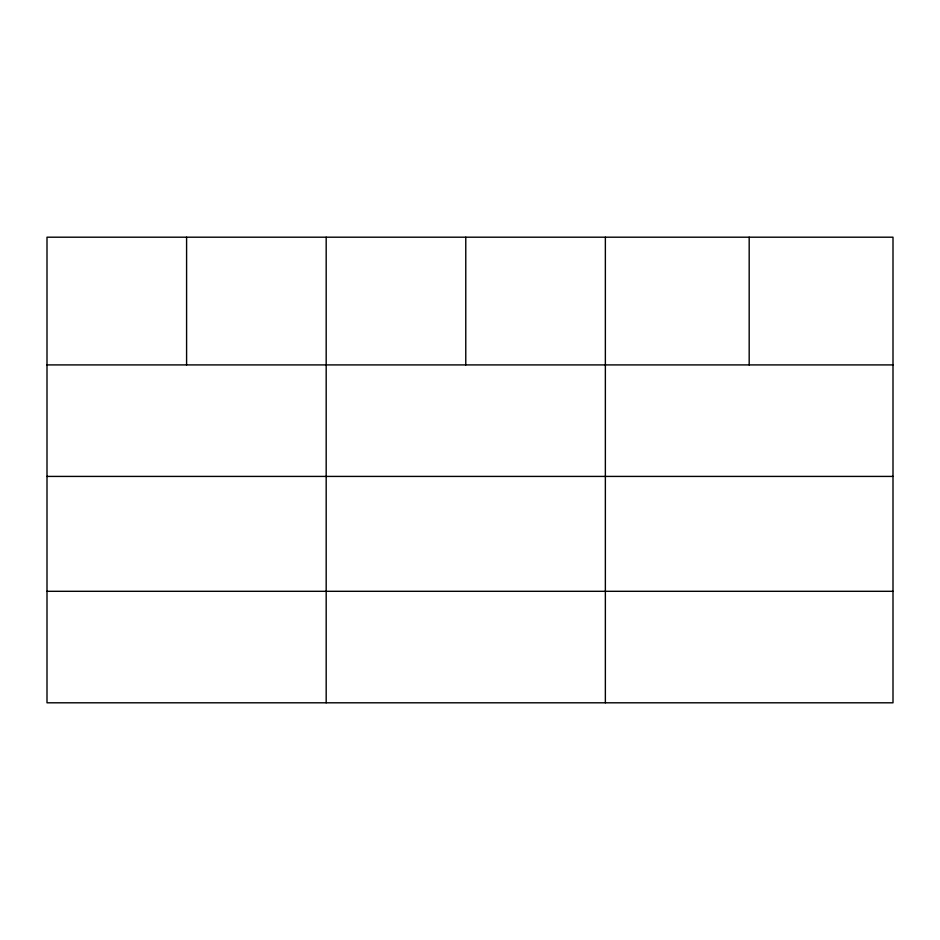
<?xml version="1.0" encoding="UTF-8"?>
<svg xmlns="http://www.w3.org/2000/svg" width="940" height="940" viewBox="0 0 940 940"><rect width="100%" height="100%" fill="white"/><g stroke="black" fill="none" stroke-linecap="round" stroke-linejoin="round"><path stroke-width="1.41" d="M893 476.416L893 237.197L47 237.197L47 702.803L893 702.803L893 476.416L47 476.416M47 364.908L893 364.908M47 591.307L893 591.307M749.18 237.197L749.18 364.908M605.36 237.197L605.36 702.803M465.77 237.197L465.77 364.908M326.18 237.197L326.18 702.803M186.59 237.197L186.59 364.908"/></g></svg>
